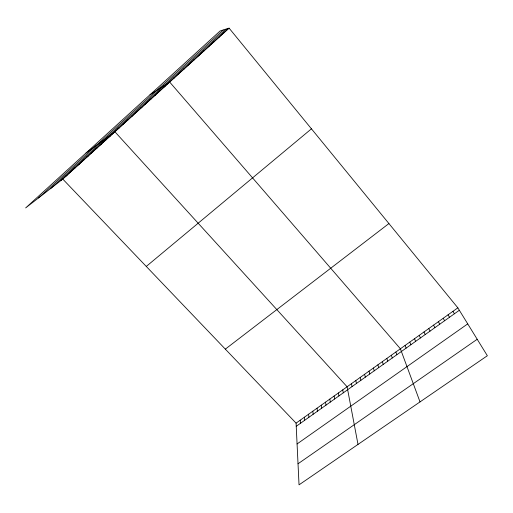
<?xml version="1.0" encoding="UTF-8"?>
<svg xmlns="http://www.w3.org/2000/svg" width="513" height="513" viewBox="0 0 513 513"><rect width="100%" height="100%" fill="white"/><g stroke="black" fill="none" stroke-linecap="round" stroke-linejoin="round"><path stroke-width="0.77" d="M38.501 197.947L223.245 29.998M50.428 188.688L226.13 29.087M60.912 180.544L228.657 28.292M62.785 179.095L229.099 28.151L457.846 307.832L487.35 355.74L299.034 484.849L296.078 423.142L62.785 179.095L25.65 207.919L220.096 30.985L229.099 28.151M146.276 266.433L311.449 128.827M65.196 176.664L67.03 175.241M69.492 172.759L71.301 171.368M73.808 168.841L75.578 167.482M225.329 349.129L388.918 223.553M78.143 164.91L79.881 163.583M82.497 160.96L84.196 159.665M86.864 156.991L88.531 155.728M91.25 153.009L92.885 151.777M95.655 149.014L97.252 147.815M100.08 144.993L101.638 143.832M104.524 140.966L106.044 139.831M108.987 136.913L110.468 135.817M86.017 152.989L114.912 131.783L347.102 386.77L358.003 444.418M117.958 128.769L119.375 127.737M122.479 124.665L123.851 123.671M127.012 120.549L128.353 119.593M131.565 116.419L132.867 115.489M296.078 423.142L457.846 307.832M296.232 426.309L459.347 310.262M136.144 112.264L137.401 111.379M297.072 443.95L467.728 323.876M140.735 108.096L141.954 107.243M298.021 463.778L477.205 339.266M145.346 103.908L146.532 103.094M149.976 99.708L151.123 98.926M154.631 95.482L155.734 94.738M159.299 91.243L160.364 90.538M163.993 86.986L165.013 86.312M150.014 94.758L169.688 82.074L400.397 348.782L420.019 401.903M173.58 78.284L174.516 77.687M178.473 73.84L179.37 73.288M183.391 69.377L184.244 68.864M188.335 64.894L189.143 64.42M193.292 60.387L194.061 59.957M198.281 55.866L198.999 55.468M203.283 51.319L203.962 50.967M208.31 46.754L208.945 46.446M213.363 42.169L213.953 41.906M218.435 37.564L218.98 37.34M223.533 32.941L224.027 32.755M452.96 311.314L454.415 313.776M448.086 314.79L449.497 317.271M443.232 318.246L444.604 320.753M438.397 321.689L439.724 324.222M433.581 325.127L434.87 327.679M428.785 328.544L430.035 331.122M424.007 331.949L425.213 334.547M419.249 335.342L420.41 337.964M414.51 338.721L415.633 341.363M409.784 342.088L410.868 344.755M405.084 345.441L406.123 348.128M395.863 352.014L396.825 354.746M391.348 355.233L392.272 357.984M386.847 358.44L387.738 361.21M382.365 361.633L383.217 364.422M377.901 364.814L378.716 367.629M373.451 367.988L374.227 370.822M369.02 371.149L369.758 374.003M364.602 374.291L365.307 377.17M360.203 377.433L360.87 380.325M355.817 380.556L356.452 383.467M351.45 383.673L352.046 386.603M342.761 389.861L343.287 392.83M338.439 392.945L338.933 395.933M334.136 396.01L334.591 399.018M329.846 399.069L330.263 402.096M325.575 402.115L325.96 405.161M321.311 405.155L321.664 408.213M317.072 408.175L317.387 411.259M312.84 411.189L313.122 414.292M308.627 414.196L308.877 417.313M304.427 417.184L304.645 420.32M300.246 420.166L300.432 423.321"/></g></svg>
